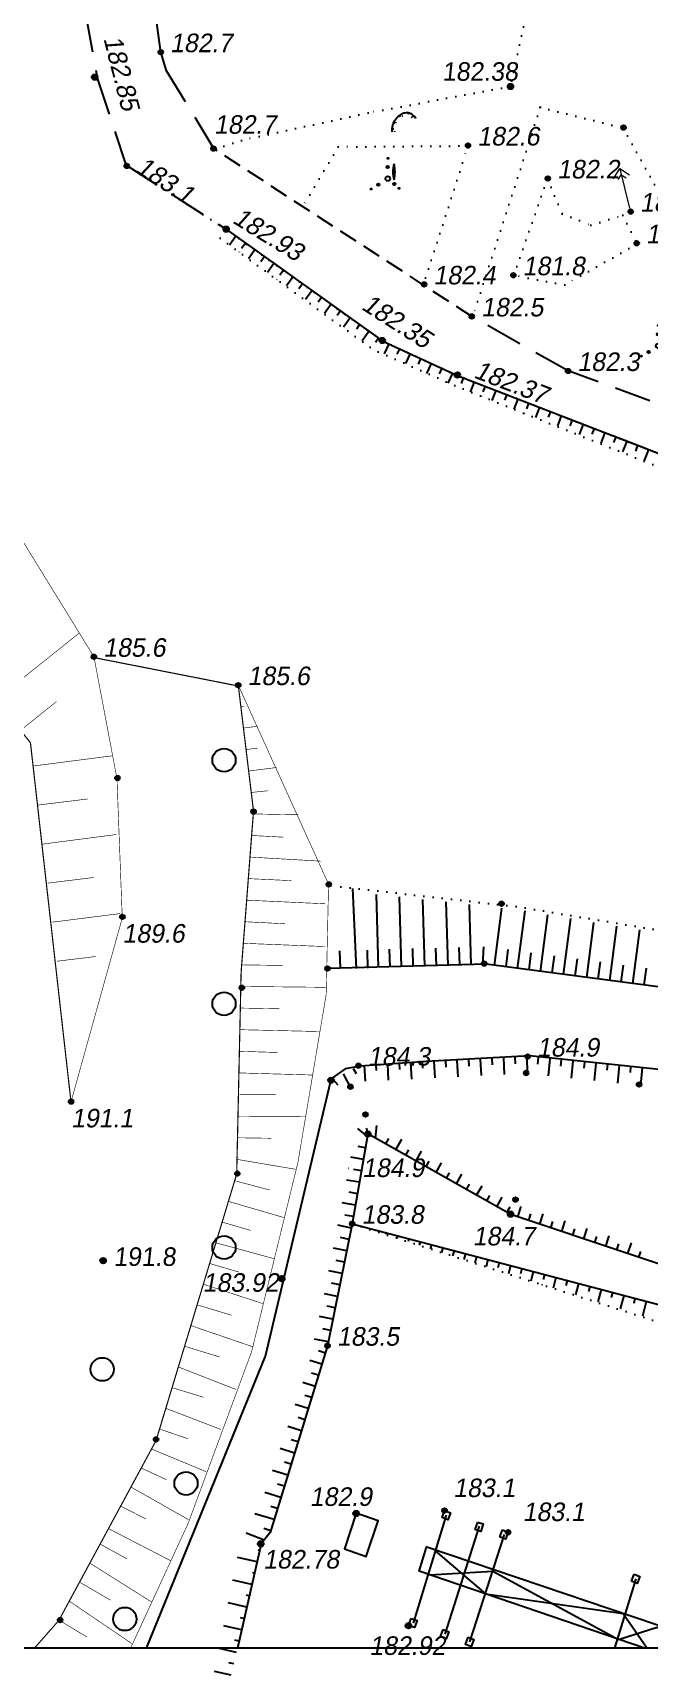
# Model space of a CAD drawing. Header units: millimetres. Extents: x 0 to 6474735, y 0 to 11273163.
# Drawn here: x 3233261.1 to 3233367.4, y 5634879.1 to 5635162.1 of the extents above; entities that cross this region are included whole.
import ezdxf
from ezdxf.enums import TextEntityAlignment as Align

# ---------------------------------------------------------------- set-up
doc = ezdxf.new("R2010")
doc.units = ezdxf.units.MM
for name, pattern in [('ADOT1', [1.6, 0.1, -1.5]), ('DASHED2', [9.525, 6.35, -3.175]), ('HIDDEN2', [4.7625, 3.175, -1.5875])]:
    doc.linetypes.add(name, pattern=pattern)
for name, color, linetype in [('BL', 7, 'Continuous'), ('NB', 7, 'Continuous'), ('REGION_OBJ', 7, 'Continuous'), ('ВЫСОТЫ', 7, 'Continuous'), ('ГИДРОТЕХ', 7, 'Continuous'), ('К_РЕЛЬЕФ', 7, 'Continuous'), ('ОБОчина', 7, 'Continuous'), ('ОГРАЖДЕНИЯ', 7, 'Continuous'), ('ПИКЕТЫ', 7, 'Continuous'), ('ПРОМЫШЛ', 7, 'Continuous'), ('РАСТИТ', 7, 'Continuous'), ('РАСТИТЕЛЬНОСТЬ', 7, 'Continuous'), ('РЕЛЬЕФ', 7, 'Continuous'), ('ТОКА_СТ', 1, 'Continuous')]:
    doc.layers.add(name, color=color, linetype=linetype)
doc.styles.add('universw', font='universw.shx', dxfattribs={"oblique": 10})
doc.linetypes.add('84_1', pattern='A,1,[132,arm.shx,S=1.2,R=0,X=0,Y=0],1,[132,arm.shx,S=0.5,R=0,X=0,Y=0],-0.05', length=2.05)

# ---------------------------------------------------------------- blocks, each defined once
blk = doc.blocks.new('piket')
at = {"layer": 'ПИКЕТЫ', "linetype": 'Continuous'}
h = blk.add_hatch(color=7, dxfattribs=at)
edge = h.paths.add_edge_path()
edge.add_arc((0, 0), 0.3, 0, 360)
at = {"layer": 'ПИКЕТЫ', "color": 7, "linetype": 'Continuous'}
blk.add_circle((0, 0), 0.3, dxfattribs=at)
at = {"layer": 'ВЫСОТЫ', "style": 'universw', "oblique": 6}
blk.add_attdef('H', (1.88, -0.23), '', height=2, dxfattribs=at)
at = {"layer": 'ТОКА_СТ', "style": 'universw', "oblique": 6, "flags": 1}
blk.add_attdef('POINT', text='', height=2, dxfattribs=at).set_placement((0, -2.79), align=Align.CENTER)
blk = doc.blocks.new('396_2')
at = {"linetype": 'Continuous'}
h = blk.add_hatch(color=7, dxfattribs=at)
edge = h.paths.add_edge_path()
edge.add_arc((-0.02, 2), 0.2, 0, 360)
edge = h.paths.add_edge_path()
edge.add_arc((0.04, 3.5), 0.1, 0, 360)
edge = h.paths.add_edge_path()
edge.add_arc((1.16, -0.95), 0.2, 0, 360)
edge = h.paths.add_edge_path()
edge.add_arc((-1.64, -1.04), 0.2, 0, 360)
edge = h.paths.add_edge_path()
edge.add_arc((-2.87, -1.79), 0.1, 0, 360)
edge = h.paths.add_edge_path()
edge.add_arc((1.93, -1.68), 0.1, 0, 360)
edge = h.paths.add_edge_path()
edge.add_arc((4.84, 1.15), 3.97, 159.5865, 200.4135)
edge.add_arc((-5.66, 1.15), 6.92, 348.4472, 371.5529)
at = {"color": 7, "linetype": 'Continuous'}
for centre, radius in [((0.04, 3.5), 0.1), ((0, 0), 0.4), ((-0.02, 2), 0.2), ((-2.87, -1.79), 0.1), ((-1.64, -1.04), 0.2), ((1.16, -0.95), 0.2), ((1.93, -1.68), 0.1)]:
    blk.add_circle(centre, radius, dxfattribs=at)
for centre, radius, start, end in [((4.84, 1.15), 3.97, 159.5865, 200.4135), ((-5.66, 1.15), 6.92, 348.4472, 11.5529)]:
    blk.add_arc(centre, radius, start, end, dxfattribs=at)
blk = doc.blocks.new('372')
blk.add_circle((0, 0), 1)
blk = doc.blocks.new('368')
at = {"color": 0, "linetype": 'Continuous'}
blk.add_blockref('372', (0, 0), dxfattribs=at)

msp = doc.modelspace()

# ---------------------------------------------------------------- hatches: boundary and pattern name
at = {"layer": 'ПИКЕТЫ', "linetype": 'Continuous'}
h = msp.add_hatch(color=7, dxfattribs=at)
edge = h.paths.add_edge_path()
edge.add_arc((3233271.776, 5635154.482), 0.48, 0, 360)
h = msp.add_hatch(color=7, dxfattribs=at)
edge = h.paths.add_edge_path()
edge.add_arc((3233343.48, 5635152.88), 0.48, 0, 360)
h = msp.add_hatch(color=7, dxfattribs=at)
edge = h.paths.add_edge_path()
edge.add_arc((3233294.443, 5635128.279), 0.48, 0, 360)
h = msp.add_hatch(color=7, dxfattribs=at)
edge = h.paths.add_edge_path()
edge.add_arc((3233321.375, 5635109.09), 0.48, 0, 360)
h = msp.add_hatch(color=7, dxfattribs=at)
edge = h.paths.add_edge_path()
edge.add_arc((3233334.325, 5635103.134), 0.48, 0, 360)
h = msp.add_hatch(color=7, dxfattribs=at)
edge = h.paths.add_edge_path()
edge.add_arc((3233312.523, 5634981.592), 0.48, 0, 360)
h = msp.add_hatch(color=7, dxfattribs=at)
edge = h.paths.add_edge_path()
edge.add_arc((3233318.883, 5634972.317), 0.48, 0, 360)
h = msp.add_hatch(color=7, dxfattribs=at)
edge = h.paths.add_edge_path()
edge.add_arc((3233343.479, 5634958.511), 0.48, 0, 360)
h = msp.add_hatch(color=7, dxfattribs=at)
edge = h.paths.add_edge_path()
edge.add_arc((3233273.223, 5634950.511), 0.48, 0, 360)
h = msp.add_hatch(color=7, dxfattribs=at)
edge = h.paths.add_edge_path()
edge.add_arc((3233304.046, 5634947.382), 0.48, 0, 360)
h = msp.add_hatch(color=7, dxfattribs=at)
edge = h.paths.add_edge_path()
edge.add_arc((3233304.046, 5634947.382), 0.48, 0, 360)
h = msp.add_hatch(color=7, dxfattribs=at)
edge = h.paths.add_edge_path()
edge.add_arc((3233316.849, 5634906.931), 0.48, 0, 360)
h = msp.add_hatch(color=7, dxfattribs=at)
edge = h.paths.add_edge_path()
edge.add_arc((3233316.849, 5634906.931), 0.48, 0, 360)
h = msp.add_hatch(color=7, dxfattribs=at)
edge = h.paths.add_edge_path()
edge.add_arc((3233316.849, 5634906.931), 0.48, 0, 360)
h = msp.add_hatch(color=7, dxfattribs=at)
edge = h.paths.add_edge_path()
edge.add_arc((3233316.849, 5634906.931), 0.48, 0, 360)
h = msp.add_hatch(color=7, dxfattribs=at)
edge = h.paths.add_edge_path()
edge.add_arc((3233300.414, 5634901.695), 0.48, 0, 360)
h = msp.add_hatch(color=7, dxfattribs=at)
edge = h.paths.add_edge_path()
edge.add_arc((3233300.414, 5634901.695), 0.48, 0, 360)
h = msp.add_hatch(color=7, dxfattribs=at)
edge = h.paths.add_edge_path()
edge.add_arc((3233325.88, 5634887.573), 0.48, 0, 360)
h = msp.add_hatch(color=7, dxfattribs=at)
edge = h.paths.add_edge_path()
edge.add_arc((3233325.88, 5634887.573), 0.48, 0, 360)
h = msp.add_hatch(color=7, dxfattribs=at)
edge = h.paths.add_edge_path()
edge.add_arc((3233325.88, 5634887.573), 0.48, 0, 360)
h = msp.add_hatch(color=7, dxfattribs=at)
edge = h.paths.add_edge_path()
edge.add_arc((3233325.88, 5634887.573), 0.48, 0, 360)

# ---------------------------------------------------------------- linework, layer by layer
at = {"color": 7, "lineweight": 18}
msp.add_lwpolyline([(3233108.398, 5636373.935), (3234264.428, 5636373.965), (3234264.435, 5634883.717), (3233108.432, 5634883.638)], close=True, dxfattribs=at)
at = {"color": 7, "linetype": 'Continuous'}
msp.add_lwpolyline([(3233108.398, 5636373.935), (3234264.428, 5636373.965), (3234264.428, 5634993.959), (3233893.929, 5634993.934), (3233893.929, 5634883.692), (3233108.432, 5634883.692)], close=True, dxfattribs=at)
at = {"color": 7, "linetype": 'Continuous', "lineweight": 0, "const_width": 0.2}
msp.add_lwpolyline([(3233296.948, 5635049.469), (3233272.126, 5635054.352)], dxfattribs=at)
at = {"layer": 'BL', "color": 6}
msp.add_lwpolyline([(3233364.371, 5635130.788), (3233364.337, 5635130.941)], dxfattribs=at)
at = {"layer": 'NB', "color": 7, "linetype": 'Continuous', "lineweight": 20}
msp.add_line((3233362.339, 5635138.693), (3233363.973, 5635131.917), dxfattribs=at)
for points in [[(3233361.214, 5635136.974), (3233362.313, 5635138.722), (3233364.011, 5635137.655)], [(3233362.031, 5635136.822), (3233362.566, 5635137.673), (3233363.417, 5635137.138)]]:
    msp.add_lwpolyline(points, dxfattribs=at)
at = {"layer": 'NB', "color": 7, "linetype": 'Continuous'}
for points, elevation in [([(3233316.89, 5634906.96), (3233314.86, 5634900.81), (3233318.58, 5634899.54), (3233320.666, 5634905.651), (3233316.89, 5634906.96)], 182.9), ([(3233332.12, 5634907.44), (3233331.665, 5634906.219)], 183.09), ([(3233332.12, 5634907.44), (3233333.14, 5634907.06), (3233332.684, 5634905.833), (3233331.676, 5634906.226), (3233331.669, 5634906.229), (3233332.12, 5634907.44)], 183.09), ([(3233342.075, 5634904.089), (3233343.095, 5634903.709), (3233342.639, 5634902.482), (3233341.631, 5634902.875), (3233341.623, 5634902.878), (3233342.075, 5634904.089)], 183.09), ([(3233366.559, 5634883.692), (3233327.708, 5634896.988), (3233329, 5634901.146)], 185.13), ([(3233380.54, 5634883.692), (3233328.868, 5634901.191)], 184.44), ([(3233329.528, 5634896.365), (3233340.409, 5634897.007), (3233362.106, 5634885.216), (3233368.755, 5634887.321), (3233375.377, 5634883.692)], 185.13), ([(3233364.78, 5634896.449), (3233365.8, 5634896.069), (3233365.345, 5634894.842), (3233364.337, 5634895.234), (3233364.329, 5634895.237), (3233364.78, 5634896.449)], 183.09), ([(3233326.362, 5634888.854), (3233327.382, 5634888.474), (3233326.927, 5634887.247), (3233325.919, 5634887.64), (3233325.911, 5634887.643), (3233326.362, 5634888.854)], 183.09), ([(3233331.842, 5634886.934), (3233332.862, 5634886.554), (3233332.406, 5634885.327), (3233331.398, 5634885.72), (3233331.391, 5634885.723), (3233331.842, 5634886.934)], 183.09), ([(3233336.157, 5634885.581), (3233337.177, 5634885.201), (3233336.721, 5634883.974), (3233335.713, 5634884.367), (3233335.705, 5634884.37), (3233336.157, 5634885.581)], 183.09)]:
    msp.add_lwpolyline(points, dxfattribs=dict(at, elevation=elevation))
for points in [[(3233332.39, 5634906.662), (3233326.708, 5634888.036)], [(3233332.12, 5634907.44), (3233333.15, 5634907.052), (3233332.684, 5634905.833), (3233331.669, 5634906.229)], [(3233338.072, 5634904.727), (3233332.143, 5634886.109)], [(3233336.472, 5634884.793), (3233342.437, 5634903.301)], [(3233337.763, 5634905.448), (3233338.74, 5634905.14), (3233338.377, 5634903.815), (3233337.306, 5634904.166)], [(3233337.763, 5634905.448), (3233337.306, 5634904.166)], [(3233330.509, 5634900.496), (3233339.159, 5634893.069), (3233362.911, 5634889.662), (3233367.067, 5634883.692)], [(3233365.083, 5634895.673), (3233361.393, 5634883.692)]]:
    msp.add_lwpolyline(points, dxfattribs=at)
at = {"layer": 'REGION_OBJ', "color": 30, "linetype": 'Continuous'}
msp.add_lwpolyline([(3233316.19, 5634956.86), (3233316.19, 5634956.86)], dxfattribs=at)
at = {"layer": 'ГИДРОТЕХ', "color": 7, "linetype": 'ADOT1'}
msp.add_lwpolyline([(3233348.629, 5635149.294), (3233336.946, 5635113.162)], dxfattribs=at)
at = {"layer": 'К_РЕЛЬЕФ', "color": 7, "linetype": 'Continuous', "flags": 128}
msp.add_lwpolyline([(3233323.099, 5635145.085, -0.0920886), (3233323.179, 5635146.223, -0.0970654), (3233323.647, 5635147.2, -0.080612), (3233324.492, 5635148.019, -0.1064356), (3233325.319, 5635148.365, -0.1747407), (3233326.277, 5635148.209, -0.1411564), (3233327.116, 5635147.366)], format="xyb", dxfattribs=at)
at = {"layer": 'К_РЕЛЬЕФ', "color": 7, "linetype": 'ADOT1', "flags": 128}
msp.add_lwpolyline([(3233323.546, 5635145.063, -0.0737651), (3233323.509, 5635145.86, -0.0870568), (3233323.693, 5635146.512, -0.0853511), (3233324.418, 5635147.528, -0.1491433), (3233325.059, 5635147.867, -0.0614425), (3233325.492, 5635147.895, -0.0599944), (3233325.93, 5635147.817, -0.1040714), (3233326.392, 5635147.563, -0.0918725), (3233326.765, 5635147.099)], format="xyb", dxfattribs=at)
at = {"layer": 'К_РЕЛЬЕФ', "color": 7, "linetype": 'Continuous', "flags": 128}
for points in [[(3233294.48, 5635128.23), (3233321.44, 5635109.01), (3233334.48, 5635103.01), (3233383.21, 5635084.15), (3233399.01, 5635073.89), (3233433.95, 5635036.2), (3233450.54, 5635019.51)], [(3233416.79, 5634936.66), (3233414.91, 5634941.92), (3233411.8, 5634958.65), (3233388.46, 5634983.61), (3233392.03, 5634992.12), (3233371.14, 5634997.422), (3233339.271, 5635001.583), (3233311.995, 5635000.839)], [(3233408.966, 5634952.664), (3233384.635, 5634976.897), (3233369.611, 5634983.397), (3233346.836, 5634985.791), (3233328.936, 5634984.834), (3233317.55, 5634984.032), (3233314.96, 5634983.552), (3233312.802, 5634982.004)], [(3233408.9, 5634952.55), (3233402.7, 5634940.6), (3233385.31, 5634944.52), (3233343.52, 5634958.45), (3233318.88, 5634972.37), (3233316.19, 5634956.86), (3233311.94, 5634935.84), (3233302.03, 5634903.66), (3233300.48, 5634901.71), (3233296.382, 5634883.692)], [(3233316.19, 5634956.86), (3233375.79, 5634941.14), (3233413.32, 5634931.57), (3233418.21, 5634929.91), (3233422.97, 5634927.36)]]:
    msp.add_lwpolyline(points, dxfattribs=at)
at = {"layer": 'К_РЕЛЬЕФ', "color": 7, "linetype": 'ADOT1', "flags": 128}
for points in [[(3233293.391, 5635126.731), (3233319.767, 5635107.573), (3233334.104, 5635101.234), (3233381.959, 5635082.152), (3233397.046, 5635070.833), (3233430.523, 5635034.12), (3233448.191, 5635017.544)], [(3233430.26, 5634937.51), (3233419.85, 5634954.02), (3233415.595, 5634961.407), (3233391.77, 5634985.02), (3233400.29, 5634990.48), (3233398.224, 5634999.139), (3233379.238, 5635005.759), (3233344.889, 5635011.486), (3233312.001, 5635015.208)], [(3233316.19, 5634956.86), (3233376.65, 5634937.47), (3233422.97, 5634927.36)]]:
    msp.add_lwpolyline(points, dxfattribs=at)
at = {"layer": 'ОБОчина', "color": 7, "linetype": 'DASHED2'}
for p, q in [((3233283.17, 5635158.79, 183), (3233279.15, 5635187.83, 183)), ((3233292.4, 5635142.09, 183), (3233284.13, 5635155.59, 183)), ((3233353.4, 5635103.84, 183), (3233336.81, 5635113.24, 183)), ((3233385.44, 5635092.2, 183), (3233353.4, 5635103.84, 183))]:
    msp.add_line(p, q, dxfattribs=at)
at = {"layer": 'ОБОчина', "color": 7, "linetype": 'HIDDEN2'}
msp.add_line((3233336.81, 5635113.24, 183), (3233292.4, 5635142.09, 183), dxfattribs=at)
at = {"layer": 'ОГРАЖДЕНИЯ', "color": 7, "linetype": 'DASHED2', "elevation": 183}
msp.add_lwpolyline([(3233268.53, 5635174.46), (3233268.53, 5635174.46), (3233272.23, 5635154.13), (3233277.15, 5635139.39), (3233294.48, 5635128.23), (3233321.44, 5635109.01), (3233334.48, 5635103.01), (3233383.21, 5635084.15), (3233399.01, 5635073.89), (3233433.95, 5635036.2), (3233450.54, 5635019.51), (3233461.82, 5635006.15), (3233475.09, 5634997.24), (3233495.45, 5634985.74), (3233500.37, 5634979.76), (3233511.93, 5634976.23), (3233511.93, 5634976.23)], dxfattribs=at)
at = {"layer": 'ПИКЕТЫ', "color": 7, "linetype": 'Continuous'}
for centre in [(3233271.776, 5635154.482, 182.85), (3233343.48, 5635152.88, 182.38), (3233294.443, 5635128.279, 182.93), (3233321.375, 5635109.09, 182.35), (3233334.325, 5635103.134, 182.37), (3233312.523, 5634981.592, 180.83), (3233318.883, 5634972.317, 180.83), (3233343.479, 5634958.511, 180.83), (3233273.223, 5634950.511, 180.59), (3233304.046, 5634947.382, 184.8), (3233304.046, 5634947.382, 184.8), (3233316.849, 5634906.931, 182.89), (3233316.849, 5634906.931, 182.89), (3233316.849, 5634906.931, 182.89), (3233316.849, 5634906.931, 182.89), (3233300.414, 5634901.695, 184.8), (3233300.414, 5634901.695, 184.8), (3233325.88, 5634887.573, 182.89), (3233325.88, 5634887.573, 182.89), (3233325.88, 5634887.573, 182.89), (3233325.88, 5634887.573, 182.89)]:
    msp.add_circle(centre, 0.48, dxfattribs=at)
at = {"layer": 'ПРОМЫШЛ', "color": 7, "linetype": 'Continuous', "lineweight": 0}
for points, const_width in [([(3233267.686, 5634977.869), (3233276.526, 5635009.562), (3233275.619, 5635033.558), (3233271.642, 5635054.58), (3233258.46, 5635075.989), (3233241.382, 5635087.427), (3233196.177, 5635100.069), (3233165.237, 5635103.28), (3233118.73, 5635103.472), (3233108.427, 5635102.092)], 0.1), ([(3233267.686, 5634977.869), (3233260.695, 5635039.758), (3233246.938, 5635056.977), (3233232.052, 5635064.861), (3233184.689, 5635083.333), (3233165.518, 5635084.91), (3233115.899, 5635085.36), (3233108.428, 5635084.243)], 0.2), ([(3233254.749, 5635047.203), (3233269.116, 5635058.682)], 0.1), ([(3233261.357, 5634883.692), (3233265.585, 5634888.485), (3233282.35, 5634919.48), (3233296.262, 5634965.438), (3233297.022, 5635000.19), (3233299.162, 5635027.979), (3233296.53, 5635049.696)], 0.2), ([(3233277.95, 5634883.692), (3233287.893, 5634905.228), (3233298.838, 5634934.825), (3233306.821, 5634967.417), (3233311.691, 5634996.369), (3233312.106, 5635015.383), (3233296.53, 5635049.696)], 0.1), ([(3233258.98, 5635041.906), (3233265.157, 5635046.842)], 0.1), ([(3233296.979, 5635045.996), (3233297.56, 5635046.097)], 0.1), ([(3233297.428, 5635042.297), (3233299.875, 5635042.604)], 0.1), ([(3233261.184, 5635035.758), (3233274.84, 5635037.519)], 0.1), ([(3233297.876, 5635038.597), (3233299.853, 5635038.837)], 0.1), ([(3233298.325, 5635034.897), (3233303.151, 5635035.5)], 0.1), ([(3233298.773, 5635031.198), (3233301.687, 5635031.497)], 0.1), ([(3233262.005, 5635029.028), (3233270.564, 5635030.072)], 0.1), ([(3233299.126, 5635027.496), (3233306.961, 5635027.347)], 0.1), ([(3233262.826, 5635022.299), (3233275.532, 5635023.957)], 0.1), ([(3233298.84, 5635023.78), (3233304.337, 5635023.493)], 0.1), ([(3233298.554, 5635020.064), (3233310.865, 5635019.35)], 0.1), ([(3233263.647, 5635015.569), (3233271.674, 5635016.549)], 0.1), ([(3233298.268, 5635016.349), (3233305.66, 5635016.001)], 0.1), ([(3233297.982, 5635012.633), (3233311.508, 5635012.011)], 0.1), ([(3233264.468, 5635008.84), (3233276.163, 5635010.326)], 0.1), ([(3233297.695, 5635008.917), (3233304.613, 5635008.563)], 0.1), ([(3233297.409, 5635005.202), (3233311.546, 5635004.639)], 0.1), ([(3233265.289, 5635002.111), (3233271.985, 5635002.928)], 0.1), ([(3233297.123, 5635001.486), (3233304.209, 5635001.383)], 0.1), ([(3233296.97, 5634997.764), (3233311.576, 5634997.612)], 0.1), ([(3233296.889, 5634994.038), (3233303.64, 5634993.923)], 0.1), ([(3233296.807, 5634990.312), (3233310.657, 5634989.991)], 0.1), ([(3233296.726, 5634986.586), (3233303.359, 5634986.381)], 0.1), ([(3233296.644, 5634982.86), (3233309.373, 5634982.499)], 0.1), ([(3233296.563, 5634979.134), (3233302.964, 5634979.098)], 0.1), ([(3233296.481, 5634975.408), (3233308.07, 5634975.352)], 0.1), ([(3233296.4, 5634971.683), (3233302.238, 5634971.597)], 0.1), ([(3233296.318, 5634967.957), (3233306.437, 5634966.245)], 0.1), ([(3233295.913, 5634964.282), (3233301.97, 5634962.676)], 0.1), ([(3233294.833, 5634960.715), (3233304.512, 5634957.9)], 0.1), ([(3233293.754, 5634957.148), (3233298.652, 5634955.718)], 0.1), ([(3233292.674, 5634953.581), (3233302.854, 5634950.801)], 0.1), ([(3233291.594, 5634950.015), (3233296.635, 5634948.537)], 0.1), ([(3233290.514, 5634946.448), (3233300.806, 5634943.088)], 0.1), ([(3233289.435, 5634942.881), (3233295.415, 5634941.084)], 0.1), ([(3233288.355, 5634939.314), (3233299.048, 5634935.655)], 0.1), ([(3233287.275, 5634935.747), (3233293.336, 5634933.898)], 0.1), ([(3233286.196, 5634932.18), (3233296.127, 5634928.304)], 0.1), ([(3233285.116, 5634928.613), (3233290.568, 5634926.946)], 0.1), ([(3233284.036, 5634925.046), (3233293.556, 5634921.404)], 0.1), ([(3233282.957, 5634921.479), (3233287.922, 5634919.783)], 0.1), ([(3233281.572, 5634918.039), (3233290.999, 5634914.128)], 0.1), ([(3233279.799, 5634914.761), (3233284.162, 5634912.746)], 0.1), ([(3233278.026, 5634911.483), (3233287.94, 5634905.871)], 0.1), ([(3233276.253, 5634908.205), (3233280.62, 5634905.966)], 0.1), ([(3233274.166, 5634904.315), (3233284.887, 5634898.775)], 0.1), ([(3233272.707, 5634901.649), (3233277.379, 5634899.086)], 0.1), ([(3233270.934, 5634898.372), (3233281.607, 5634891.653)], 0.1), ([(3233269.161, 5634895.094), (3233274.518, 5634891.978)], 0.1), ([(3233267.388, 5634891.816), (3233278.193, 5634884.501)], 0.1), ([(3233265.615, 5634888.538), (3233270.466, 5634885.622)], 0.1)]:
    msp.add_lwpolyline(points, dxfattribs=dict(at, const_width=const_width))
at = {"layer": 'ПРОМЫШЛ', "color": 7, "linetype": '84_1', "ltscale": 2, "flags": 128}
msp.add_lwpolyline([(3233280.733, 5634883.692), (3233301.253, 5634934.041), (3233312.502, 5634981.521)], dxfattribs=at)
at = {"layer": 'РЕЛЬЕФ', "color": 7, "linetype": 'HIDDEN2'}
msp.add_line((3233284.13, 5635155.59, 183), (3233283.17, 5635158.79, 183), dxfattribs=at)
at = {"layer": 'РЕЛЬЕФ', "color": 7, "linetype": 'Continuous'}
for p, q in [((3233323.339, 5635146.677), (3233323.569, 5635146.558)), ((3233324.363, 5635147.924), (3233324.483, 5635147.73)), ((3233325.881, 5635148.358), (3233325.807, 5635148.059)), ((3233296.121, 5635127.06), (3233295.018, 5635125.513)), ((3233296.666, 5635124.352), (3233296.659, 5635124.343)), ((3233297.762, 5635125.89), (3233297.113, 5635124.98)), ((3233299.403, 5635124.72), (3233298.3, 5635123.173)), ((3233301.044, 5635123.55), (3233300.41, 5635122.661)), ((3233302.685, 5635122.38), (3233301.583, 5635120.833)), ((3233304.327, 5635121.21), (3233303.707, 5635120.342)), ((3233303.189, 5635119.614), (3233303.224, 5635119.663)), ((3233305.968, 5635120.04), (3233304.865, 5635118.493)), ((3233307.609, 5635118.87), (3233307.004, 5635118.023)), ((3233309.25, 5635117.7), (3233308.14, 5635116.143)), ((3233310.891, 5635116.53), (3233310.302, 5635115.704)), ((3233312.532, 5635115.361), (3233311.402, 5635113.775)), ((3233314.173, 5635114.191), (3233313.599, 5635113.385)), ((3233315.814, 5635113.021), (3233314.664, 5635111.408)), ((3233317.455, 5635111.851), (3233316.896, 5635111.066)), ((3233319.096, 5635110.681), (3233317.927, 5635109.04)), ((3233320.738, 5635109.511), (3233320.193, 5635108.747)), ((3233322.487, 5635108.528), (3233321.693, 5635106.802)), ((3233324.318, 5635107.686), (3233323.876, 5635106.726)), ((3233323.506, 5635105.92), (3233323.524, 5635105.96)), ((3233326.149, 5635106.843), (3233325.355, 5635105.117)), ((3233327.98, 5635106.001), (3233327.538, 5635105.04)), ((3233329.811, 5635105.158), (3233329.017, 5635103.432)), ((3233331.642, 5635104.316), (3233331.199, 5635103.353)), ((3233333.473, 5635103.473), (3233332.679, 5635101.747)), ((3233335.326, 5635102.683), (3233334.944, 5635101.697)), ((3233337.205, 5635101.955), (3233336.519, 5635100.183)), ((3233338.421, 5635099.513), (3233338.399, 5635099.456)), ((3233339.085, 5635101.228), (3233338.703, 5635100.241)), ((3233340.964, 5635100.5), (3233340.278, 5635098.728)), ((3233342.844, 5635099.773), (3233342.461, 5635098.785)), ((3233344.723, 5635099.046), (3233344.038, 5635097.274)), ((3233342.165, 5635098.02), (3233342.158, 5635098.001)), ((3233345.91, 5635096.527), (3233345.917, 5635096.546)), ((3233346.603, 5635098.318), (3233346.22, 5635097.329)), ((3233348.483, 5635097.591), (3233347.797, 5635095.819)), ((3233350.362, 5635096.863), (3233349.979, 5635095.872)), ((3233352.242, 5635096.136), (3233351.556, 5635094.364)), ((3233354.121, 5635095.408), (3233353.737, 5635094.416)), ((3233356.001, 5635094.681), (3233355.307, 5635092.889)), ((3233357.88, 5635093.953), (3233357.496, 5635092.96)), ((3233359.76, 5635093.226), (3233359.052, 5635091.397)), ((3233361.64, 5635092.498), (3233361.254, 5635091.503)), ((3233363.519, 5635091.771), (3233362.797, 5635089.906)), ((3233365.399, 5635091.044), (3233365.013, 5635090.047)), ((3233367.278, 5635090.316), (3233366.543, 5635088.415)), ((3233316.896, 5635000.871), (3233316.279, 5635014.663)), ((3233320.698, 5635001.057), (3233320.342, 5635013.614)), ((3233324.704, 5635001.17), (3233324.363, 5635013.186)), ((3233328.71, 5635001.284), (3233328.385, 5635012.758)), ((3233332.717, 5635001.398), (3233332.407, 5635012.33)), ((3233336.723, 5635001.511), (3233336.429, 5635011.901)), ((3233340.718, 5635001.395), (3233342.01, 5635011.284)), ((3233344.692, 5635000.876), (3233345.985, 5635010.771)), ((3233348.666, 5635000.357), (3233349.941, 5635010.118)), ((3233352.641, 5634999.838), (3233353.898, 5635009.466)), ((3233356.615, 5634999.318), (3233357.855, 5635008.813)), ((3233360.589, 5634998.799), (3233361.812, 5635008.161)), ((3233364.563, 5634998.28), (3233365.769, 5635007.508)), ((3233314.156, 5635000.853), (3233314.069, 5635003.923)), ((3233318.899, 5635000.928), (3233318.812, 5635003.999)), ((3233322.701, 5635001.114), (3233322.614, 5635004.184)), ((3233326.707, 5635001.227), (3233326.621, 5635004.279)), ((3233330.714, 5635001.341), (3233330.628, 5635004.373)), ((3233334.72, 5635001.454), (3233334.635, 5635004.468)), ((3233338.726, 5635001.568), (3233338.881, 5635004.568)), ((3233342.705, 5635001.135), (3233343.094, 5635004.11)), ((3233346.679, 5635000.616), (3233347.066, 5635003.577)), ((3233350.654, 5635000.097), (3233351.039, 5635003.045)), ((3233354.628, 5634999.578), (3233355.011, 5635002.513)), ((3233358.602, 5634999.059), (3233358.984, 5635001.98)), ((3233362.576, 5634998.54), (3233362.956, 5635001.448)), ((3233366.551, 5634998.021), (3233366.929, 5635000.916)), ((3233340.249, 5634985.339), (3233340.308, 5634984.242)), ((3233342.249, 5634985.446), (3233342.402, 5634982.589)), ((3233344.248, 5634985.553), (3233344.308, 5634984.434)), ((3233346.248, 5634985.66), (3233346.403, 5634982.751)), ((3233348.241, 5634985.498), (3233348.136, 5634984.396)), ((3233350.235, 5634985.308), (3233349.955, 5634982.378)), ((3233314.604, 5634982.691), (3233315.948, 5634980.147)), ((3233316.374, 5634983.626), (3233316.837, 5634982.751)), ((3233318.255, 5634984.162), (3233318.403, 5634981.41)), ((3233320.255, 5634984.269), (3233320.308, 5634983.281)), ((3233322.254, 5634984.376), (3233322.403, 5634981.606)), ((3233324.254, 5634984.483), (3233324.308, 5634983.473)), ((3233326.253, 5634984.59), (3233326.402, 5634981.803)), ((3233328.253, 5634984.697), (3233328.308, 5634983.665)), ((3233330.252, 5634984.804), (3233330.402, 5634982)), ((3233332.252, 5634984.911), (3233332.308, 5634983.857)), ((3233334.251, 5634985.018), (3233334.402, 5634982.196)), ((3233336.25, 5634985.125), (3233336.308, 5634984.05)), ((3233338.25, 5634985.232), (3233338.402, 5634982.393)), ((3233352.228, 5634985.118), (3233352.125, 5634984.036)), ((3233354.221, 5634984.928), (3233353.938, 5634981.959)), ((3233356.214, 5634984.738), (3233356.113, 5634983.677)), ((3233358.208, 5634984.548), (3233357.921, 5634981.54)), ((3233360.201, 5634984.358), (3233360.102, 5634983.318)), ((3233362.194, 5634984.168), (3233361.904, 5634981.121)), ((3233364.187, 5634983.978), (3233364.09, 5634982.959)), ((3233366.181, 5634983.788), (3233365.886, 5634980.701)), ((3233312.834, 5634981.755), (3233313.704, 5634980.805)), ((3233318.799, 5634971.904), (3233317.157, 5634973.279)), ((3233318.799, 5634971.904), (3233317.157, 5634973.279)), ((3233318.971, 5634972.318), (3233318.652, 5634973.333)), ((3233320.212, 5634971.618), (3233320.406, 5634973.815)), ((3233320.212, 5634971.618), (3233320.406, 5634973.815)), ((3233321.955, 5634970.633), (3233322.484, 5634971.571)), ((3233321.955, 5634970.633), (3233322.484, 5634971.571)), ((3233323.698, 5634969.648), (3233324.716, 5634971.45)), ((3233323.698, 5634969.648), (3233324.716, 5634971.45)), ((3233318.115, 5634967.959), (3233315.948, 5634968.335)), ((3233318.115, 5634967.959), (3233315.948, 5634968.335)), ((3233316.421, 5634970.285), (3233316.38, 5634970.292)), ((3233318.457, 5634969.931), (3233317.191, 5634970.151)), ((3233318.457, 5634969.931), (3233317.191, 5634970.151)), ((3233325.441, 5634968.663), (3233325.969, 5634969.598)), ((3233325.441, 5634968.663), (3233325.969, 5634969.598)), ((3233327.184, 5634967.679), (3233328.147, 5634969.383)), ((3233327.184, 5634967.679), (3233328.147, 5634969.383)), ((3233315.607, 5634966.362), (3233315.569, 5634966.368)), ((3233317.773, 5634965.986), (3233316.43, 5634966.219)), ((3233317.773, 5634965.986), (3233316.43, 5634966.219)), ((3233328.928, 5634966.694), (3233329.454, 5634967.626)), ((3233328.928, 5634966.694), (3233329.454, 5634967.626)), ((3233330.671, 5634965.709), (3233331.605, 5634967.363)), ((3233330.671, 5634965.709), (3233331.605, 5634967.363)), ((3233332.414, 5634964.724), (3233332.939, 5634965.653)), ((3233332.414, 5634964.724), (3233332.939, 5634965.653)), ((3233317.431, 5634964.013), (3233315.191, 5634964.402)), ((3233334.157, 5634963.739), (3233335.092, 5634965.394)), ((3233334.157, 5634963.739), (3233335.092, 5634965.394)), ((3233335.901, 5634962.755), (3233336.424, 5634963.681)), ((3233335.901, 5634962.755), (3233336.424, 5634963.681)), ((3233337.644, 5634961.77), (3233338.578, 5634963.424)), ((3233337.644, 5634961.77), (3233338.578, 5634963.424)), ((3233316.746, 5634960.068), (3233314.434, 5634960.469)), ((3233316.746, 5634960.068), (3233314.434, 5634960.469)), ((3233314.794, 5634962.438), (3233314.812, 5634962.435)), ((3233317.088, 5634962.041), (3233315.668, 5634962.287)), ((3233317.088, 5634962.041), (3233315.668, 5634962.287)), ((3233339.387, 5634960.785), (3233339.909, 5634961.708)), ((3233339.387, 5634960.785), (3233339.909, 5634961.708)), ((3233341.13, 5634959.8), (3233342.065, 5634961.454)), ((3233341.13, 5634959.8), (3233342.065, 5634961.454)), ((3233344.715, 5634958.052), (3233345.316, 5634959.854)), ((3233344.715, 5634958.052), (3233345.316, 5634959.854)), ((3233316.404, 5634958.095), (3233314.906, 5634958.355)), ((3233316.404, 5634958.095), (3233314.906, 5634958.355)), ((3233342.873, 5634958.815), (3233343.409, 5634959.764)), ((3233342.873, 5634958.815), (3233343.409, 5634959.764)), ((3233346.614, 5634957.419), (3233346.99, 5634958.545)), ((3233346.614, 5634957.419), (3233346.99, 5634958.545)), ((3233348.514, 5634956.785), (3233349.115, 5634958.588)), ((3233348.514, 5634956.785), (3233349.115, 5634958.588)), ((3233350.413, 5634956.152), (3233350.781, 5634957.254)), ((3233350.413, 5634956.152), (3233350.781, 5634957.254)), ((3233352.317, 5634955.556), (3233352.918, 5634957.359)), ((3233316.042, 5634956.126), (3233313.689, 5634956.602)), ((3233316.042, 5634956.126), (3233313.689, 5634956.602)), ((3233315.645, 5634954.164), (3233314.153, 5634954.465)), ((3233315.645, 5634954.164), (3233314.153, 5634954.465)), ((3233318.14, 5634956.346), (3233318.113, 5634956.243)), ((3233320.091, 5634955.831), (3233320.037, 5634955.626)), ((3233322.041, 5634955.317), (3233321.96, 5634955.01)), ((3233323.991, 5634954.802), (3233323.883, 5634954.393)), ((3233325.941, 5634954.288), (3233325.806, 5634953.776)), ((3233354.212, 5634954.886), (3233354.571, 5634955.964)), ((3233354.212, 5634954.886), (3233354.571, 5634955.964)), ((3233356.111, 5634954.253), (3233356.712, 5634956.055)), ((3233356.111, 5634954.253), (3233356.712, 5634956.055)), ((3233358.011, 5634953.62), (3233358.362, 5634954.674)), ((3233358.011, 5634953.62), (3233358.362, 5634954.674)), ((3233359.91, 5634952.987), (3233360.511, 5634954.789)), ((3233359.91, 5634952.987), (3233360.511, 5634954.789)), ((3233315.248, 5634952.201), (3233312.927, 5634952.671)), ((3233315.248, 5634952.201), (3233312.927, 5634952.671)), ((3233327.892, 5634953.774), (3233327.73, 5634953.159)), ((3233329.842, 5634953.259), (3233329.653, 5634952.542)), ((3233331.792, 5634952.745), (3233331.576, 5634951.926)), ((3233333.742, 5634952.23), (3233333.499, 5634951.309)), ((3233335.693, 5634951.716), (3233335.423, 5634950.692)), ((3233361.81, 5634952.353), (3233362.153, 5634953.384)), ((3233361.81, 5634952.353), (3233362.153, 5634953.384)), ((3233363.709, 5634951.72), (3233364.322, 5634953.56)), ((3233363.709, 5634951.72), (3233364.322, 5634953.56)), ((3233365.608, 5634951.087), (3233365.944, 5634952.093)), ((3233365.608, 5634951.087), (3233365.944, 5634952.093)), ((3233314.455, 5634948.276), (3233312.164, 5634948.739)), ((3233314.455, 5634948.276), (3233312.164, 5634948.739)), ((3233314.851, 5634950.239), (3233313.391, 5634950.534)), ((3233314.851, 5634950.239), (3233313.391, 5634950.534)), ((3233337.643, 5634951.202), (3233337.346, 5634950.075)), ((3233339.593, 5634950.687), (3233339.269, 5634949.458)), ((3233341.544, 5634950.173), (3233341.308, 5634949.28)), ((3233343.494, 5634949.658), (3233343.116, 5634948.225)), ((3233345.444, 5634949.144), (3233345.21, 5634948.257)), ((3233347.394, 5634948.63), (3233346.962, 5634946.991)), ((3233314.058, 5634946.314), (3233312.63, 5634946.603)), ((3233314.058, 5634946.314), (3233312.63, 5634946.603)), ((3233348.885, 5634946.374), (3233348.86, 5634946.278)), ((3233349.345, 5634948.115), (3233349.112, 5634947.234)), ((3233351.295, 5634947.601), (3233350.81, 5634945.764)), ((3233353.245, 5634947.086), (3233353.014, 5634946.212)), ((3233355.195, 5634946.572), (3233354.682, 5634944.626)), ((3233357.146, 5634946.058), (3233356.917, 5634945.189)), ((3233313.661, 5634944.352), (3233311.402, 5634944.808)), ((3233313.661, 5634944.352), (3233311.402, 5634944.808)), ((3233359.096, 5634945.543), (3233358.531, 5634943.403)), ((3233361.046, 5634945.029), (3233360.819, 5634944.166)), ((3233362.997, 5634944.514), (3233362.381, 5634942.18)), ((3233364.947, 5634944), (3233364.721, 5634943.143)), ((3233366.897, 5634943.486), (3233366.23, 5634940.956)), ((3233312.867, 5634940.427), (3233310.551, 5634940.895)), ((3233312.867, 5634940.427), (3233310.551, 5634940.895)), ((3233313.264, 5634942.389), (3233311.868, 5634942.671)), ((3233313.264, 5634942.389), (3233311.868, 5634942.671)), ((3233312.471, 5634938.464), (3233311.107, 5634938.74)), ((3233312.471, 5634938.464), (3233311.107, 5634938.74)), ((3233312.074, 5634936.502), (3233309.686, 5634936.985)), ((3233312.074, 5634936.502), (3233309.686, 5634936.985)), ((3233311.549, 5634934.572), (3233310.365, 5634934.937)), ((3233311.549, 5634934.572), (3233310.365, 5634934.937)), ((3233310.96, 5634932.658), (3233308.855, 5634933.307)), ((3233310.96, 5634932.658), (3233308.855, 5634933.307)), ((3233309.782, 5634928.831), (3233307.671, 5634929.481)), ((3233309.782, 5634928.831), (3233307.671, 5634929.481)), ((3233310.371, 5634930.745), (3233309.188, 5634931.109)), ((3233310.371, 5634930.745), (3233309.188, 5634931.109)), ((3233309.192, 5634926.918), (3233308.011, 5634927.282)), ((3233309.192, 5634926.918), (3233308.011, 5634927.282)), ((3233308.603, 5634925.004), (3233306.367, 5634925.693)), ((3233308.603, 5634925.004), (3233306.367, 5634925.693)), ((3233308.014, 5634923.091), (3233306.834, 5634923.454)), ((3233308.014, 5634923.091), (3233306.834, 5634923.454)), ((3233307.425, 5634921.177), (3233305.063, 5634921.905)), ((3233307.425, 5634921.177), (3233305.063, 5634921.905)), ((3233306.246, 5634917.35), (3233303.759, 5634918.116)), ((3233306.246, 5634917.35), (3233303.759, 5634918.116)), ((3233306.835, 5634919.264), (3233305.657, 5634919.627)), ((3233306.835, 5634919.264), (3233305.657, 5634919.627)), ((3233305.657, 5634915.437), (3233304.48, 5634915.799)), ((3233305.657, 5634915.437), (3233304.48, 5634915.799)), ((3233305.067, 5634913.523), (3233302.455, 5634914.328)), ((3233305.067, 5634913.523), (3233302.455, 5634914.328)), ((3233304.478, 5634911.61), (3233303.303, 5634911.972)), ((3233304.478, 5634911.61), (3233303.303, 5634911.972)), ((3233303.889, 5634909.696), (3233301.104, 5634910.554)), ((3233303.889, 5634909.696), (3233301.104, 5634910.554)), ((3233302.71, 5634905.869), (3233299.385, 5634906.894)), ((3233302.71, 5634905.869), (3233299.385, 5634906.894)), ((3233303.3, 5634907.783), (3233302.127, 5634908.144)), ((3233303.3, 5634907.783), (3233302.127, 5634908.144)), ((3233300.977, 5634902.335), (3233297.914, 5634903.557)), ((3233300.977, 5634902.335), (3233297.914, 5634903.557)), ((3233302.121, 5634903.956), (3233300.954, 5634904.315)), ((3233302.121, 5634903.956), (3233300.954, 5634904.315)), ((3233300.213, 5634900.536), (3233299.988, 5634900.627)), ((3233300.213, 5634900.536), (3233299.988, 5634900.627)), ((3233299.769, 5634898.584), (3233296.397, 5634899.351)), ((3233299.769, 5634898.584), (3233296.397, 5634899.351)), ((3233298.881, 5634894.679), (3233295.588, 5634895.428)), ((3233298.881, 5634894.679), (3233295.588, 5634895.428)), ((3233299.325, 5634896.632), (3233298.963, 5634896.714)), ((3233299.325, 5634896.632), (3233298.963, 5634896.714)), ((3233298.437, 5634892.727), (3233297.947, 5634892.839)), ((3233298.437, 5634892.727), (3233297.947, 5634892.839)), ((3233297.993, 5634890.775), (3233294.806, 5634891.5)), ((3233297.993, 5634890.775), (3233294.806, 5634891.5)), ((3233297.105, 5634886.87), (3233294.024, 5634887.571)), ((3233297.105, 5634886.87), (3233294.024, 5634887.571)), ((3233297.549, 5634888.822), (3233296.932, 5634888.963)), ((3233297.549, 5634888.822), (3233296.932, 5634888.963)), ((3233296.217, 5634882.966), (3233293.242, 5634883.642)), ((3233296.217, 5634882.966), (3233293.242, 5634883.642)), ((3233296.661, 5634884.918), (3233295.916, 5634885.087)), ((3233296.661, 5634884.918), (3233295.916, 5634885.087)), ((3233295.773, 5634881.013), (3233294.901, 5634881.212)), ((3233295.773, 5634881.013), (3233294.901, 5634881.212)), ((3233295.329, 5634879.061), (3233292.46, 5634879.713)), ((3233295.329, 5634879.061), (3233292.46, 5634879.713))]:
    msp.add_line(p, q, dxfattribs=at)
at = {"layer": 'РЕЛЬЕФ', "color": 30, "linetype": 'Continuous'}
for p, q in [((3233318.971, 5634972.318), (3233318.652, 5634973.333)), ((3233316.421, 5634970.285), (3233316.38, 5634970.292)), ((3233315.607, 5634966.362), (3233315.569, 5634966.368)), ((3233314.794, 5634962.438), (3233314.812, 5634962.435))]:
    msp.add_line(p, q, dxfattribs=at)
at = {"layer": 'РЕЛЬЕФ', "color": 141, "linetype": 'Continuous'}
msp.add_line((3233317.431, 5634964.013), (3233315.191, 5634964.402), dxfattribs=at)
at = {"layer": 'РЕЛЬЕФ', "color": 7, "linetype": 'ADOT1'}
for points in [[(3233320.7, 5635245.238), (3233341.02, 5635204.26), (3233346.07, 5635164.72), (3233343.48, 5635152.88), (3233318.912, 5635148.339), (3233297.11, 5635143.59), (3233292.4, 5635142.09)], [(3233348.532, 5635149.296), (3233362.907, 5635145.758), (3233375.039, 5635123.837), (3233386.525, 5635109.451)], [(3233328.524, 5635118.812), (3233328.846, 5635119.918), (3233336.157, 5635142.647), (3233313.777, 5635142.454), (3233307.733, 5635132.354)], [(3233433.996, 5635036.188), (3233399.115, 5635073.967), (3233383.218, 5635084.098), (3233334.545, 5635102.976), (3233321.421, 5635109.011), (3233294.477, 5635128.211), (3233277.096, 5635139.352)], [(3233344.024, 5635120.324), (3233349.863, 5635137.007), (3233352.393, 5635130.927), (3233357.356, 5635128.982), (3233362.854, 5635130.684), (3233365.287, 5635125.723), (3233352.831, 5635118.719), (3233344.024, 5635120.324)]]:
    msp.add_lwpolyline(points, dxfattribs=at)
at = {"layer": 'РЕЛЬЕФ', "color": 7, "linetype": 'Continuous'}
for points in [[(3233326.779, 5635147.815), (3233326.55, 5635147.566)], [(3233323.095, 5635145.575), (3233323.356, 5635145.572)]]:
    msp.add_lwpolyline(points, dxfattribs=at)

# ---------------------------------------------------------------- block references
at = {"layer": 'ПИКЕТЫ', "color": 4}
ref = msp.add_blockref('piket', (3233283.17, 5635158.79, 182.74), dxfattribs=dict(at, xscale=1.333333333333333, yscale=1.333333333333333, zscale=1.333333333333333))
ref.add_attrib('H', '182.7', (3233284.77, 5635158.79, 182.74), dxfattribs={"layer": 'ВЫСОТЫ', "height": 3.2, "style": 'universw', "oblique": 10})
ref = msp.add_blockref('piket', (3233292.272, 5635142.169, 182.73), dxfattribs=dict(at, xscale=1.333333333333333, yscale=1.333333333333333, zscale=1.333333333333333))
ref.add_attrib('H', '182.7', (3233292.337, 5635144.73, 182.73), dxfattribs={"layer": 'ВЫСОТЫ', "height": 3.2, "style": 'universw', "oblique": 10})
ref = msp.add_blockref('piket', (3233336.15, 5635142.7, 182.61), dxfattribs=dict(at, xscale=1.333333333333333, yscale=1.333333333333333, zscale=1.333333333333333))
ref.add_attrib('H', '182.6', (3233337.75, 5635142.7, 182.61), dxfattribs={"layer": 'ВЫСОТЫ', "height": 3.2, "style": 'universw', "oblique": 10})
at = {"layer": 'ПИКЕТЫ', "color": 4, "xscale": 1.333333333333333, "yscale": 1.333333333333333, "zscale": 1.333333333333333}
msp.add_blockref('piket', (3233362.98, 5635145.79, 181.55), dxfattribs=at)
at = {"layer": 'ПИКЕТЫ', "color": 4}
ref = msp.add_blockref('piket', (3233277.3, 5635139.182, 183.06), dxfattribs=dict(at, xscale=1.333333333333333, yscale=1.333333333333333, zscale=1.333333333333333, rotation=326.7606829299992))
ref.add_attrib('H', '183.1', (3233278.638, 5635138.305, 183.06), dxfattribs={"layer": 'ВЫСОТЫ', "height": 3.2, "rotation": 326.76068, "style": 'universw', "oblique": 10})
ref = msp.add_blockref('piket', (3233349.92, 5635137.02, 182.16), dxfattribs=dict(at, xscale=1.333333333333333, yscale=1.333333333333333, zscale=1.333333333333333))
ref.add_attrib('H', '182.2', (3233351.52, 5635137.02, 182.16), dxfattribs={"layer": 'ВЫСОТЫ', "height": 3.2, "style": 'universw', "oblique": 10})
ref = msp.add_blockref('piket', (3233364.2, 5635131.31, 182.53), dxfattribs=dict(at, xscale=1.333333333333333, yscale=1.333333333333333, zscale=1.333333333333333))
ref.add_attrib('H', '182.5', (3233365.8, 5635131.31, 182.53), dxfattribs={"layer": 'ВЫСОТЫ', "height": 3.2, "style": 'universw', "oblique": 10})
ref = msp.add_blockref('piket', (3233365.24, 5635125.85, 181.87), dxfattribs=dict(at, xscale=1.333333333333333, yscale=1.333333333333333, zscale=1.333333333333333))
ref.add_attrib('H', '181.9', (3233366.84, 5635125.85, 181.87), dxfattribs={"layer": 'ВЫСОТЫ', "height": 3.2, "style": 'universw', "oblique": 10})
ref = msp.add_blockref('piket', (3233328.569, 5635118.765, 182.44), dxfattribs=dict(at, xscale=1.333333333333333, yscale=1.333333333333333, zscale=1.333333333333333))
ref.add_attrib('H', '182.4', (3233330.169, 5635118.765, 182.44), dxfattribs={"layer": 'ВЫСОТЫ', "height": 3.2, "style": 'universw', "oblique": 10})
ref = msp.add_blockref('piket', (3233343.97, 5635120.34, 181.79), dxfattribs=dict(at, xscale=1.333333333333333, yscale=1.333333333333333, zscale=1.333333333333333))
ref.add_attrib('H', '181.8', (3233345.57, 5635120.34, 181.79), dxfattribs={"layer": 'ВЫСОТЫ', "height": 3.2, "style": 'universw', "oblique": 10})
ref = msp.add_blockref('piket', (3233336.81, 5635113.24, 182.5), dxfattribs=dict(at, xscale=1.333333333333333, yscale=1.333333333333333, zscale=1.333333333333333))
ref.add_attrib('H', '182.5', (3233338.41, 5635113.24, 182.5), dxfattribs={"layer": 'ВЫСОТЫ', "height": 3.2, "style": 'universw', "oblique": 10})
ref = msp.add_blockref('piket', (3233353.4, 5635103.84, 182.34), dxfattribs=dict(at, xscale=1.333333333333333, yscale=1.333333333333333, zscale=1.333333333333333))
ref.add_attrib('H', '182.3', (3233355, 5635103.84, 182.34), dxfattribs={"layer": 'ВЫСОТЫ', "height": 3.2, "style": 'universw', "oblique": 10})
ref = msp.add_blockref('piket', (3233271.642, 5635054.58, 185.64), dxfattribs=dict(at, xscale=1.333333333333333, yscale=1.333333333333333, zscale=1.333333333333333))
ref.add_attrib('H', '185.6', (3233273.242, 5635054.58, 185.64), dxfattribs={"layer": 'ВЫСОТЫ', "height": 3.2, "style": 'universw', "oblique": 10})
ref = msp.add_blockref('piket', (3233296.53, 5635049.696, 185.64), dxfattribs=dict(at, xscale=1.333333333333333, yscale=1.333333333333333, zscale=1.333333333333333))
ref.add_attrib('H', '185.6', (3233298.13, 5635049.696, 185.64), dxfattribs={"layer": 'ВЫСОТЫ', "height": 3.2, "style": 'universw', "oblique": 10})
at = {"layer": 'ПИКЕТЫ', "color": 7, "xscale": 1.333333333488554, "yscale": 1.333333333488554, "zscale": 1.333333333488554}
for p in [(3233275.685, 5635033.689), (3233299.167, 5635027.906), (3233312.127, 5635015.358), (3233341.932, 5635012.029), (3233311.921, 5635000.861), (3233338.924, 5635001.705), (3233297.159, 5634997.55), (3233346.185, 5634982.848), (3233315.873, 5634980.469), (3233365.646, 5634980.868), (3233318.47, 5634975.695), (3233296.371, 5634965.498), (3233344.361, 5634961.036), (3233282.347, 5634919.697), (3233265.796, 5634888.553)]:
    msp.add_blockref('piket', p, dxfattribs=at)
at = {"layer": 'ПИКЕТЫ', "color": 7}
ref = msp.add_blockref('piket', (3233276.545, 5635009.761), dxfattribs=dict(at, xscale=1.333333333488554, yscale=1.333333333488554, zscale=1.333333333488554))
ref.add_attrib('H', '189.6', (3233276.545, 5635005.312), dxfattribs={"layer": 'ВЫСОТЫ', "height": 3.2, "style": 'universw', "oblique": 10})
at = {"layer": 'ПИКЕТЫ', "color": 4}
ref = msp.add_blockref('piket', (3233346.44, 5634985.67, 184.86), dxfattribs=dict(at, xscale=1.333333333333333, yscale=1.333333333333333, zscale=1.333333333333333))
ref.add_attrib('H', '184.9', (3233348.04, 5634985.67, 184.86), dxfattribs={"layer": 'ВЫСОТЫ', "height": 3.2, "style": 'universw', "oblique": 10})
ref = msp.add_blockref('piket', (3233346.44, 5634985.67, 184.86), dxfattribs=dict(at, xscale=1.333333333333333, yscale=1.333333333333333, zscale=1.333333333333333))
ref.add_attrib('H', '184.9', (3233348.04, 5634985.67, 184.86), dxfattribs={"layer": 'ВЫСОТЫ', "height": 3.2, "style": 'universw', "oblique": 10})
ref = msp.add_blockref('piket', (3233317.29, 5634984.11, 185.83), dxfattribs=dict(at, xscale=1.333333333333333, yscale=1.333333333333333, zscale=1.333333333333333))
ref.add_attrib('H', '184.3', (3233318.89, 5634984.11, 185.83), dxfattribs={"layer": 'ВЫСОТЫ', "height": 3.2, "style": 'universw', "oblique": 10})
ref = msp.add_blockref('piket', (3233317.29, 5634984.11, 185.83), dxfattribs=dict(at, xscale=1.333333333333333, yscale=1.333333333333333, zscale=1.333333333333333))
ref.add_attrib('H', '184.3', (3233318.89, 5634984.11, 185.83), dxfattribs={"layer": 'ВЫСОТЫ', "height": 3.2, "style": 'universw', "oblique": 10})
at = {"layer": 'ПИКЕТЫ', "color": 7}
ref = msp.add_blockref('piket', (3233267.692, 5634977.914), dxfattribs=dict(at, xscale=1.333333333488554, yscale=1.333333333488554, zscale=1.333333333488554))
ref.add_attrib('H', '191.1', (3233267.692, 5634973.466), dxfattribs={"layer": 'ВЫСОТЫ', "height": 3.2, "style": 'universw', "oblique": 10})
at = {"layer": 'ПИКЕТЫ', "color": 4}
ref = msp.add_blockref('piket', (3233316.19, 5634956.86, 183.77), dxfattribs=dict(at, xscale=1.333333333333333, yscale=1.333333333333333, zscale=1.333333333333333))
ref.add_attrib('H', '183.8', (3233317.79, 5634956.86, 183.77), dxfattribs={"layer": 'ВЫСОТЫ', "height": 3.2, "style": 'universw', "oblique": 10})
ref = msp.add_blockref('piket', (3233316.19, 5634956.86, 183.77), dxfattribs=dict(at, xscale=1.333333333333333, yscale=1.333333333333333, zscale=1.333333333333333))
ref.add_attrib('H', '183.8', (3233317.79, 5634956.86, 183.77), dxfattribs={"layer": 'ВЫСОТЫ', "height": 3.2, "style": 'universw', "oblique": 10})
ref = msp.add_blockref('piket', (3233311.94, 5634935.84, 183.49), dxfattribs=dict(at, xscale=1.333333333333333, yscale=1.333333333333333, zscale=1.333333333333333))
ref.add_attrib('H', '183.5', (3233313.54, 5634935.84, 183.49), dxfattribs={"layer": 'ВЫСОТЫ', "height": 3.2, "style": 'universw', "oblique": 10})
ref = msp.add_blockref('piket', (3233311.94, 5634935.84, 183.49), dxfattribs=dict(at, xscale=1.333333333333333, yscale=1.333333333333333, zscale=1.333333333333333))
ref.add_attrib('H', '183.5', (3233313.54, 5634935.84, 183.49), dxfattribs={"layer": 'ВЫСОТЫ', "height": 3.2, "style": 'universw', "oblique": 10})
ref = msp.add_blockref('piket', (3233332.12, 5634907.44, 183.09), dxfattribs=dict(at, xscale=1.333333333333333, yscale=1.333333333333333, zscale=1.333333333333333))
ref.add_attrib('H', '183.1', (3233333.596, 5634909.749, 183.09), dxfattribs={"layer": 'ВЫСОТЫ', "height": 3.2, "style": 'universw', "oblique": 10})
ref = msp.add_blockref('piket', (3233343.07, 5634903.68, 183.07), dxfattribs=dict(at, xscale=1.333333333333333, yscale=1.333333333333333, zscale=1.333333333333333))
ref.add_attrib('H', '183.1', (3233345.576, 5634905.615, 183.07), dxfattribs={"layer": 'ВЫСОТЫ', "height": 3.2, "style": 'universw', "oblique": 10})
at = {"layer": 'РАСТИТ', "color": 7, "linetype": 'Continuous', "lineweight": 0, "xscale": 2, "yscale": 2, "zscale": 2}
for p in [(3233294.073, 5635036.771), (3233294.073, 5634994.771), (3233294.073, 5634952.771), (3233273.073, 5634931.771), (3233287.52, 5634912.11), (3233276.971, 5634888.735)]:
    msp.add_blockref('368', p, dxfattribs=at)
at = {"layer": 'РАСТИТЕЛЬНОСТЬ', "color": 7, "linetype": 'Continuous'}
for p in [(3233322.309, 5635137.001), (3233368.943, 5635108.173)]:
    msp.add_blockref('396_2', p, dxfattribs=at)

# ---------------------------------------------------------------- texts
at = {"layer": 'ВЫСОТЫ', "style": 'universw', "oblique": 10}
for tag, rotation, p in [('182.85', 284.22854, (3233274.879, 5635154.804, 182.85)), ('182.93', 328.25521, (3233300.938, 5635126.047, 182.93)), ('182.35', 327.27961, (3233323.09, 5635111.076, 182.35)), ('182.37', 338.76043, (3233343.068, 5635100.399, 182.37))]:
    msp.add_attdef(tag, text='', height=3.2, rotation=rotation, dxfattribs=at).set_placement(p, align=Align.CENTER)
at = {"layer": 'ВЫСОТЫ', "style": 'universw', "oblique": 6}
for tag, p in [('182.38', (3233331.71, 5635153.864, 182.38)), ('191.8', (3233275.041, 5634949.595, 180.59))]:
    msp.add_attdef(tag, p, '', height=3.2, dxfattribs=at)
at = {"layer": 'ВЫСОТЫ', "style": 'universw', "oblique": 10}
for tag, p in [('184.9', (3233323.241, 5634964.914, 180.83)), ('184.7', (3233342.31, 5634953.127, 180.83)), ('183.92', (3233296.929, 5634945.132, 184.8)), ('182.9', (3233314.206, 5634908.227, 182.89)), ('182.78', (3233307.369, 5634897.433, 184.8)), ('182.92', (3233325.672, 5634882.548, 182.89))]:
    msp.add_attdef(tag, text='', height=3.2, dxfattribs=at).set_placement(p, align=Align.CENTER)

doc.saveas('drawing.dxf')
